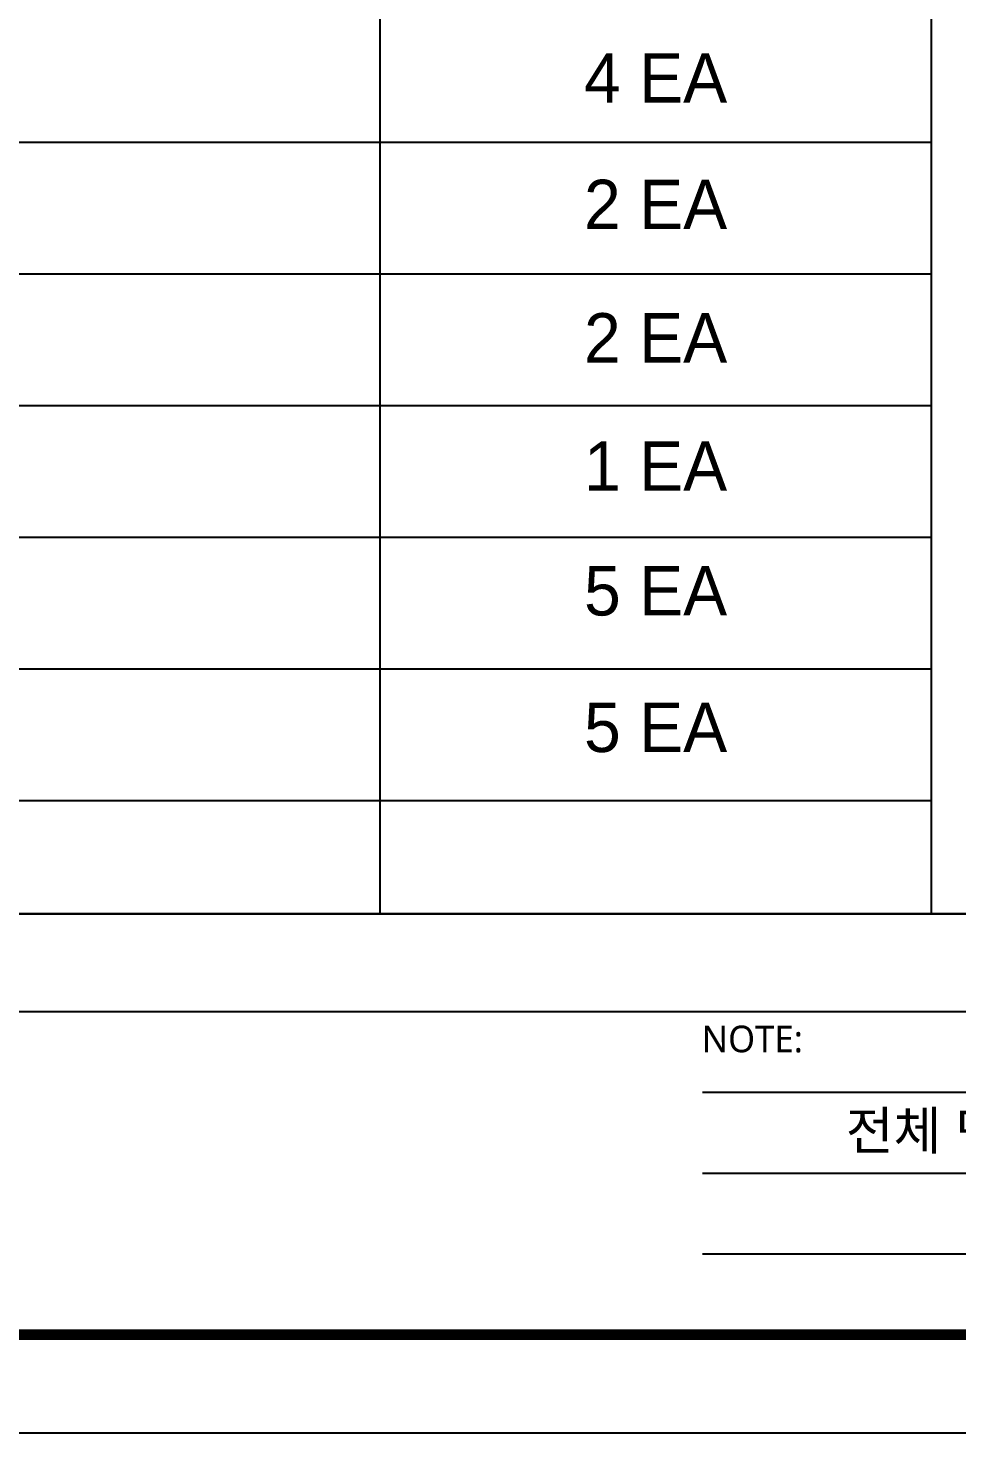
# Model space of a CAD drawing. Header units: millimetres. Extents: x 0 to 400063, y 963 to 238763.
# Drawn here: x 109974 to 112796, y 110534 to 114801 of the extents above; entities that cross this region are included whole.
import ezdxf
from ezdxf.enums import TextEntityAlignment as Align

# ---------------------------------------------------------------- set-up
doc = ezdxf.new("R2010")
doc.units = ezdxf.units.MM
doc.header["$LTSCALE"] = 40
doc.layers.get('Defpoints').update_dxf_attribs({"color": 249})
for name, color, linetype in [('01-FUR', 6, 'Continuous'), ('3TI-CE-LTEXT', 7, 'Continuous'), ('DWG', 7, 'Continuous'), ('FORTXT', 6, 'Continuous'), ('sheet', 7, 'Continuous')]:
    doc.layers.add(name, color=color, linetype=linetype)
doc.styles.add('HANA-TEXT', font='stylu.ttf')
doc.styles.add('맑은고딕', font='malgun.ttf')
doc.styles.add('울릉도L', font='HYWULM.TTF')

msp = doc.modelspace()

# ---------------------------------------------------------------- linework, layer by layer
at = {"layer": '01-FUR', "color": 140, "linetype": 'Continuous'}
for p, q in [((112023.3, 111568.9), (123904.2, 111568.9)), ((112023.3, 111323.3), (126959.9, 111323.3)), ((112023.3, 111077.7), (123904.2, 111077.7))]:
    msp.add_line(p, q, dxfattribs=at)
at = {"layer": '3TI-CE-LTEXT', "color": 3}
for p, q in [((111043.1, 116854.4), (111043.1, 112110.4)), ((107574.9, 114454.4), (112717.8, 114454.4)), ((107574.9, 114054.4), (112717.8, 114054.4)), ((107574.9, 113654.4), (112717.8, 113654.4)), ((107574.9, 113254.4), (112717.8, 113254.4)), ((107574.9, 112854.4), (112717.8, 112854.4)), ((107574.9, 112454.4), (112717.8, 112454.4))]:
    msp.add_line(p, q, dxfattribs=at)
msp.add_lwpolyline([(112717.8, 112110.4), (107574.9, 112110.4), (107574.9, 116854.4), (112717.8, 116854.4), (112717.8, 112110.4), (107574.9, 112110.4)], dxfattribs=at)
at = {"layer": 'Defpoints', "color": 9}
msp.add_lwpolyline([(127446.6, 124894.5), (107088.3, 124894.5), (107088.3, 110534.2), (127446.6, 110534.2)], close=True, dxfattribs=at)
at = {"layer": 'Defpoints'}
msp.add_lwpolyline([(107574.9, 124629), (126959.9, 124629), (126959.9, 112110.4), (107574.9, 112110.4)], close=True, dxfattribs=at)
at = {"layer": 'DWG', "color": 2, "const_width": 32.4}
msp.add_lwpolyline([(126959.9, 110832.1), (107574.9, 110832.1)], dxfattribs=at)
at = {"layer": 'FORTXT', "color": 6}
for p, q in [((107574.9, 112110.4), (126959.9, 112110.4)), ((107574.9, 111814.5), (126959.9, 111814.5))]:
    msp.add_line(p, q, dxfattribs=at)

# ---------------------------------------------------------------- texts
at = {"layer": '3TI-CE-LTEXT', "color": 0, "ltscale": 0.5, "style": 'HANA-TEXT'}
for s, p in [('4 EA', (111880.5, 114574.4)), ('2 EA', (111880.5, 114190.3)), ('2 EA', (111880.5, 113785)), ('1 EA', (111880.5, 113395.6)), ('5 EA', (111880.5, 113016.8)), ('5 EA', (111880.5, 112602.1))]:
    msp.add_text(s, height=150, rotation=360, dxfattribs=at).set_placement(p, align=Align.CENTER)
at = {"layer": 'sheet', "color": 6, "style": '맑은고딕'}
msp.add_text('NOTE:', height=80.82, dxfattribs=at).set_placement((112020.6, 111690.2))
at = {"layer": 'sheet', "color": 6, "style": '울릉도L'}
msp.add_text('전체 면적 : 91.08㎡ (27.55PY)', height=115.667, dxfattribs=at).set_placement((112458.2, 111452.3), align=Align.MIDDLE_LEFT)

doc.saveas('drawing.dxf')
